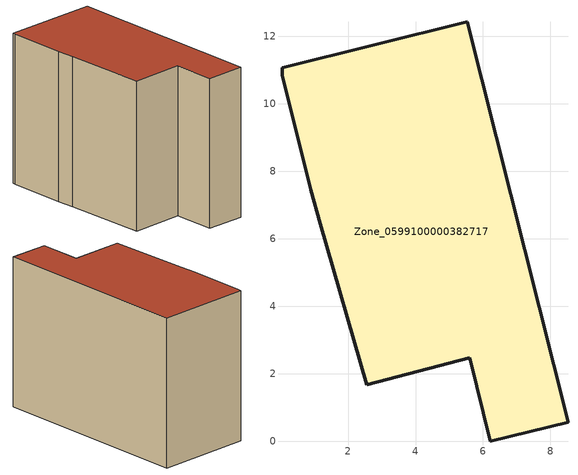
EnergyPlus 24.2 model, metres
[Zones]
Zone_0599100000382717
 floor ground (C_G): 0.05,10.84 0.04,11.07 5.53,12.44 8.52,0.57 6.22,0 5.61,2.48 2.55,1.68 1.18,6.45 0.9,7.46 z0
 wall outside (C_F): 6.22,0 8.52,0.57 5.53,12.44 0.04,11.07 0.05,10.84 0.9,7.46 1.18,6.45 2.55,1.68 5.61,2.48 6.22,0 z0:8.94
 roof outside (C_R): 0.04,11.07 0.05,10.84 0.9,7.46 1.18,6.45 2.55,1.68 5.61,2.48 6.22,0 8.52,0.57 5.53,12.44 z8.94
[BUILDING]
Pand.0599100000382717: North Axis=0; Terrain=City; Loads Convergence Tolerance Value=0.04; Temperature Convergence Tolerance Value=0.4; Solar Distribution=FullExterior; Maximum Number of Warmup Days=25; Minimum Number of Warmup Days=1
[Site:Location]
Rotterdam.The.Hague.AP_ZH_NLD Design_Conditions: Latitude=51.96; Longitude=4.45; Time Zone=1; Elevation=-4.5
[SITE:GROUNDTEMPERATURE:BUILDINGSURFACE]
18, 18, 18, 18, 18, 18, 18, 18, 18, 18, 18, 18
[MATERIAL] Thermal Absorptance=0.9; Solar Absorptance=0.7; Visible Absorptance=0.7
Name | Roughness | Thickness | Conductivity | Density | Specific Heat
G.TC.1992-2005 | MediumSmooth | 0.15 | 0.06 | 540 | 1210
F.TC.1992-2005 | Rough | 0.3 | 0.12 | 1920 | 840
R.TC.1992-2005 | MediumRough | 0.2 | 0.08 | 1500 | 1000
[CONSTRUCTION]
C_G: G.TC.1992-2005
C_F: F.TC.1992-2005
C_R: R.TC.1992-2005
[ZONE]
Zone_0599100000382717: Type=1; Multiplier=1; Ceiling Height=Autocalculate; Volume=Autocalculate; Floor Area=autocalculate; Part of Total Floor Area=Yes
[ZONEINFILTRATION:DESIGNFLOWRATE]
Infil_Zone_0599100000382717: Zone or ZoneList or Space or SpaceList=Zone_0599100000382717; Schedule=AlwaysOn; Design Flow Rate Calculation Method=Flow/Area; Flow Rate per Floor Area=0.0015; Constant Term Coefficient=1; Temperature Term Coefficient=0; Velocity Term Coefficient=0; Velocity Squared Term Coefficient=0
[HVACTEMPLATE:ZONE:IDEALLOADSAIRSYSTEM]
Zone_0599100000382717: Maximum Heating Supply Air Temperature=50; Minimum Cooling Supply Air Temperature=13; Maximum Heating Supply Air Humidity Ratio=0.0156; Minimum Cooling Supply Air Humidity Ratio=0.0077; Heating Limit=NoLimit; Cooling Limit=NoLimit; Dehumidification Control Type=ConstantSensibleHeatRatio; Cooling Sensible Heat Ratio=0.7; Dehumidification Setpoint=60; Humidification Control Type=None; Humidification Setpoint=30; Outdoor Air Method=None; Outdoor Air Flow Rate per Person=0.00944; Outdoor Air Flow Rate per Zone Floor Area=0; Outdoor Air Flow Rate per Zone=0; Demand Controlled Ventilation Type=None; Outdoor Air Economizer Type=NoEconomizer; Heat Recovery Type=None; Sensible Heat Recovery Effectiveness=0.7; Latent Heat Recovery Effectiveness=0.65
[ZONECONTROL:THERMOSTAT]
ThermostatControl_Zone_0599100000382717: Zone or ZoneList=Zone_0599100000382717; Control Type Schedule=DualSetpointControlType; Control 1=Thermostat_Zone_0599100000382717; Temperature Difference Between Cutout And Setpoint=0
[THERMOSTATSETPOINT:DUALSETPOINT]
Thermostat_Zone_0599100000382717: Heating Setpoint Temperature Schedule=HeatingSetpoint_Zone_0599100000382717; Cooling Setpoint Temperature Schedule=CoolingSetpoint_Zone_0599100000382717
[SCHEDULE:COMPACT]
HeatingSetpoint_Zone_0599100000382717: Through: 12/31, For: AllDays, Until: 24:00, 21
CoolingSetpoint_Zone_0599100000382717: Through: 12/31, For: AllDays, Until: 24:00, 24
DualSetpointControlType: Through: 12/31, For: AllDays, Until: 24:00, 4
AlwaysOn: Through: 12/31, For: AllDays, Until: 24:00, 1
